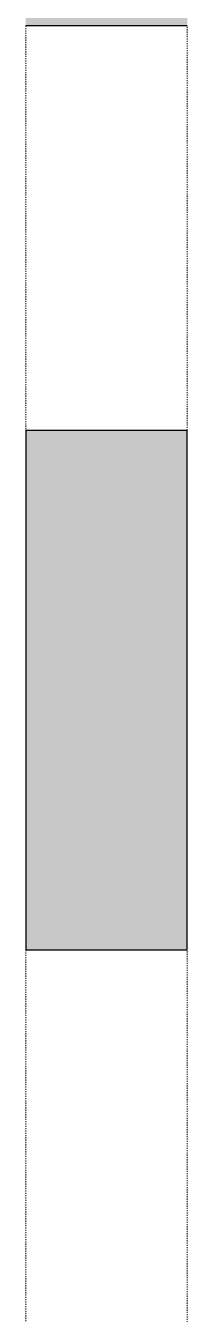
# Model space of a CAD drawing. Header units: inches. Extents: x -1176 to 1551, y -3558 to 978.
# Drawn here: x -227.7 to -213.7, y 345.3 to 456.7 of the extents above; entities that cross this region are included whole.
import ezdxf

# ---------------------------------------------------------------- set-up
doc = ezdxf.new("R2010")
doc.units = ezdxf.units.IN
doc.header["$MEASUREMENT"] = 0
doc.linetypes.add('Overhead', pattern=[0.15625, 0.09375, -0.0625])
for name, color, linetype, lineweight in [('A-DETL-GENF', 92, 'Continuous', 18), ('A-DETL-MEDM', 33, 'Continuous', 18), ('A-DOOR', 31, 'Continuous', 18), ('A-WALL', 113, 'Continuous', 18), ('A-WALL-PATT', 111, 'Continuous', 18)]:
    doc.layers.add(name, color=color, linetype=linetype, lineweight=lineweight)

# ---------------------------------------------------------------- blocks, each defined once
blk = doc.blocks.new('Door-Opening - D10 2_9_ X 6_10_-8256849-1st Floor Demo')
at = {"layer": 'A-DETL-GENF', "linetype": 'Overhead', "lineweight": 9}
for p, q in [((16.18, 7), (-16.82, 7)), ((-16.82, -7), (16.18, -7))]:
    blk.add_line(p, q, dxfattribs=at)
at = {"layer": 'A-DETL-MEDM', "lineweight": 30}
for p, q in [((-16.82, 7), (-16.82, -7)), ((16.18, -7), (16.18, 7))]:
    blk.add_line(p, q, dxfattribs=at)
blk = doc.blocks.new('Door-Opening - D10 2_11_ X 6_10_-8256894-1st Floor Demo')
at = {"layer": 'A-DETL-GENF', "linetype": 'Overhead', "lineweight": 9}
for p, q in [((17.18, 7), (-17.82, 7)), ((-17.82, -7), (17.18, -7))]:
    blk.add_line(p, q, dxfattribs=at)
at = {"layer": 'A-DETL-MEDM', "lineweight": 30}
for p, q in [((-17.82, 7), (-17.82, -7)), ((17.18, -7), (17.18, 7))]:
    blk.add_line(p, q, dxfattribs=at)

msp = doc.modelspace()

# ---------------------------------------------------------------- hatches: boundary and pattern name
at = {"layer": 'A-WALL-PATT', "lineweight": 9}
h = msp.add_hatch(color=7, dxfattribs=at)
h.paths.add_polyline_path([(-227.72, 319.32), (-213.72, 319.32), (-213.72, 343.75), (-227.72, 343.75)], flags=0)
h.paths.add_polyline_path([(-227.72, 376.75), (-213.72, 376.75), (-213.72, 421.74), (-227.72, 421.74)], flags=0)
h.paths.add_polyline_path([(-213.72, 456.74), (-213.72, 543.68), (-227.72, 543.68), (-227.72, 456.74)], flags=0)

# ---------------------------------------------------------------- linework, layer by layer
at = {"layer": 'A-WALL', "color": 8, "lineweight": 30}
for p, q in [((-227.72, 421.74), (-227.72, 376.75)), ((-213.72, 376.75), (-213.72, 421.74))]:
    msp.add_line(p, q, dxfattribs=at)

# ---------------------------------------------------------------- block references
at = {"layer": 'A-DOOR', "rotation": 89.99999999999991}
for name, p in [('Door-Opening - D10 2_11_ X 6_10_-8256894-1st Floor Demo', (-220.72, 439.56)), ('Door-Opening - D10 2_9_ X 6_10_-8256849-1st Floor Demo', (-220.72, 360.58))]:
    msp.add_blockref(name, p, dxfattribs=at)

doc.saveas('drawing.dxf')
